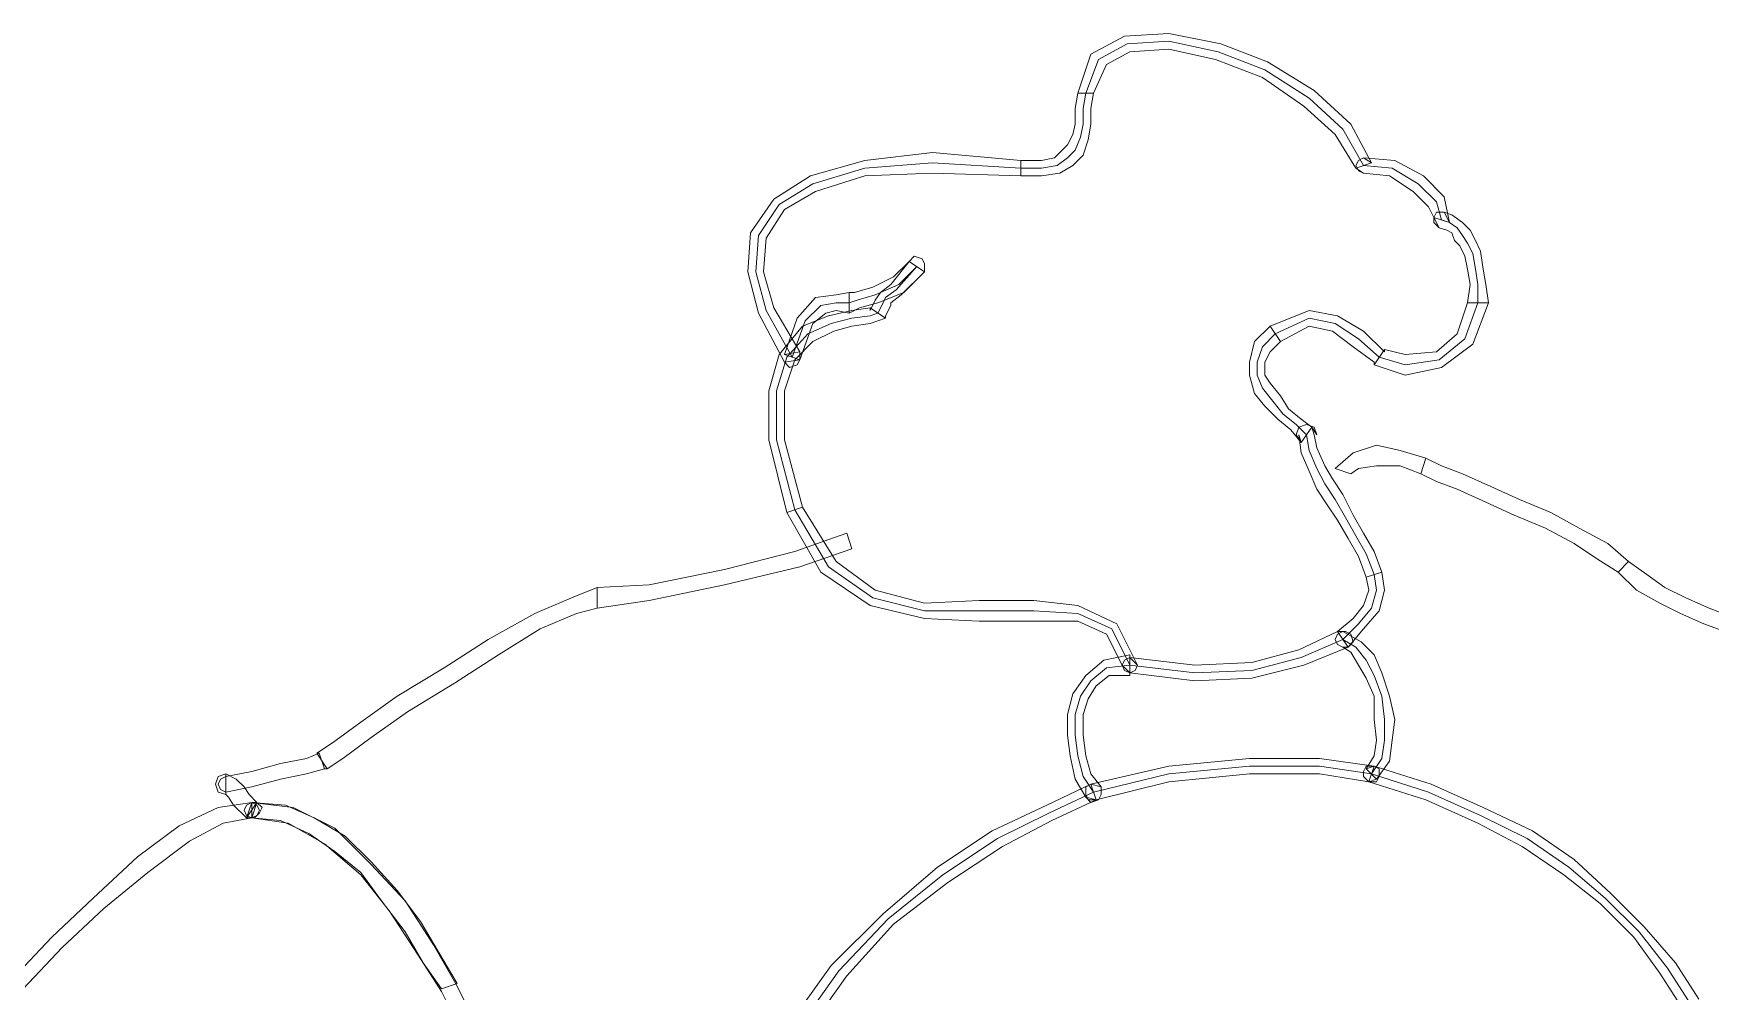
# Model space of a CAD drawing. Header units: millimetres. Extents: x -29311 to -3405, y 28913 to 42880.
# Drawn here: x -8461.73 to -8429.67, y 31604.91 to 31623.22 of the extents above; entities that cross this region are included whole.
import ezdxf

# ---------------------------------------------------------------- set-up
doc = ezdxf.new("R2010")
doc.units = ezdxf.units.MM
doc.layers.add('Duvar-200 cm', color=7, linetype='Continuous')
doc.layers.add('MIM_İnsan', color=251, linetype='Continuous', lineweight=9)

# ---------------------------------------------------------------- blocks, each defined once
blk = doc.blocks.new('FEEq')
at = {"layer": 'MIM_İnsan', "flags": 128}
for points in [[(92572.123, 15963.946), (92572.123, 15963.946), (92572.371, 15964.688), (92573.017, 15965.034), (92573.862, 15965.084), (92574.855, 15964.885), (92575.749, 15964.54), (92576.643, 15963.995), (92577.339, 15963.352), (92577.736, 15962.61), (92577.438, 15962.51), (92577.041, 15963.154), (92576.445, 15963.698), (92575.65, 15964.243), (92574.756, 15964.588), (92573.862, 15964.787), (92573.116, 15964.737), (92572.669, 15964.49), (92572.421, 15963.946), (92572.421, 15963.946), (92572.123, 15963.946)], [(92573.116, 15953.011), (92574.358, 15952.863), (92575.451, 15952.913), (92576.395, 15953.16), (92577.19, 15953.506), (92577.488, 15953.803), (92577.736, 15954.1), (92577.836, 15954.446), (92577.786, 15954.743), (92577.637, 15955.139), (92577.438, 15955.485), (92577.239, 15955.832), (92577.041, 15956.178), (92576.842, 15956.475), (92576.693, 15956.772), (92576.544, 15957.118), (92576.494, 15957.415), (92576.296, 15957.613), (92576.047, 15957.811), (92575.849, 15958.058), (92575.65, 15958.305), (92575.551, 15958.552), (92575.551, 15958.8), (92575.65, 15959.097), (92575.898, 15959.344), (92576.544, 15959.641), (92577.041, 15959.543), (92577.488, 15959.246), (92577.885, 15958.899), (92578.382, 15958.751), (92579.028, 15958.849), (92579.524, 15959.246), (92579.773, 15959.938), (92579.773, 15960.285), (92579.723, 15960.582), (92579.673, 15960.879), (92579.574, 15961.076), (92579.475, 15961.224), (92579.376, 15961.373), (92579.226, 15961.472), (92579.077, 15961.521), (92578.978, 15961.868), (92578.63, 15962.213), (92578.134, 15962.51), (92577.587, 15962.56), (92577.19, 15963.253), (92576.544, 15963.846), (92575.7, 15964.391), (92574.805, 15964.737), (92573.862, 15964.935), (92573.067, 15964.885), (92572.52, 15964.588), (92572.272, 15963.946), (92572.222, 15963.649), (92572.222, 15963.352), (92572.173, 15963.104), (92572.073, 15962.857), (92571.924, 15962.709), (92571.726, 15962.56), (92571.428, 15962.51), (92571.03, 15962.51), (92569.341, 15962.61), (92568.05, 15962.51), (92567.056, 15962.213), (92566.411, 15961.818), (92566.013, 15961.224), (92565.963, 15960.532), (92566.162, 15959.79), (92566.659, 15958.899), (92566.907, 15959.591), (92567.205, 15959.888), (92567.503, 15959.938), (92567.752, 15959.938), (92567.901, 15959.988), (92568.248, 15960.087), (92568.696, 15960.285), (92569.043, 15960.63), (92568.646, 15960.185), (92568.447, 15960.037), (92568.397, 15959.938), (92568.298, 15959.74), (92568.149, 15959.691), (92567.801, 15959.641), (92567.404, 15959.543), (92566.957, 15959.344), (92566.56, 15958.899), (92566.361, 15958.255), (92566.361, 15957.316), (92566.709, 15955.98), (92567.354, 15954.891), (92568.199, 15954.298), (92569.192, 15954.05), (92570.235, 15954.05), (92571.279, 15954.05), (92572.123, 15954.001), (92572.769, 15953.704), (92573.116, 15953.011), (92573.116, 15953.011)], [(92571.03, 15962.659), (92571.03, 15962.659), (92571.428, 15962.659), (92571.676, 15962.709), (92571.825, 15962.857), (92571.924, 15962.956), (92572.024, 15963.154), (92572.073, 15963.352), (92572.073, 15963.649), (92572.123, 15963.946), (92572.421, 15963.946), (92572.371, 15963.649), (92572.371, 15963.352), (92572.322, 15963.055), (92572.222, 15962.758), (92572.024, 15962.56), (92571.775, 15962.412), (92571.428, 15962.363), (92571.03, 15962.363), (92571.03, 15962.363), (92571.03, 15962.659)], [(92566.808, 15958.849), (92566.51, 15958.8), (92566.013, 15959.74), (92565.814, 15960.532), (92565.864, 15961.274), (92566.311, 15961.917), (92567.007, 15962.363), (92568.05, 15962.659), (92569.341, 15962.807), (92571.03, 15962.659), (92571.03, 15962.363), (92569.341, 15962.412), (92568.05, 15962.363), (92567.106, 15962.065), (92566.51, 15961.719), (92566.162, 15961.174), (92566.112, 15960.532), (92566.311, 15959.839), (92566.808, 15958.998), (92566.51, 15958.949), (92566.808, 15958.998), (92566.808, 15958.849), (92566.758, 15958.751), (92566.609, 15958.702), (92566.51, 15958.8), (92566.808, 15958.849)], [(92577.736, 15962.61), (92577.587, 15962.709), (92578.183, 15962.659), (92578.73, 15962.363), (92579.127, 15961.966), (92579.226, 15961.472), (92578.928, 15961.571), (92578.829, 15961.769), (92578.531, 15962.065), (92578.084, 15962.363), (92577.587, 15962.412), (92577.438, 15962.51), (92577.587, 15962.412), (92577.488, 15962.462), (92577.438, 15962.56), (92577.488, 15962.659), (92577.587, 15962.709), (92577.736, 15962.61)], [(92579.226, 15961.472), (92579.127, 15961.67), (92579.276, 15961.621), (92579.475, 15961.472), (92579.624, 15961.324), (92579.723, 15961.126), (92579.823, 15960.927), (92579.872, 15960.582), (92579.922, 15960.285), (92579.972, 15959.938), (92579.574, 15959.938), (92579.624, 15960.285), (92579.574, 15960.582), (92579.524, 15960.829), (92579.425, 15961.027), (92579.326, 15961.126), (92579.276, 15961.274), (92579.177, 15961.324), (92579.028, 15961.373), (92578.928, 15961.571), (92579.028, 15961.373), (92578.928, 15961.472), (92578.928, 15961.571), (92578.978, 15961.67), (92579.127, 15961.67), (92579.226, 15961.472)], [(92568.894, 15960.73), (92569.192, 15960.532), (92568.795, 15960.136), (92568.298, 15959.938), (92567.95, 15959.839), (92567.752, 15959.74), (92567.752, 15960.136), (92567.851, 15960.136), (92568.199, 15960.235), (92568.596, 15960.433), (92568.894, 15960.73), (92569.192, 15960.532), (92568.894, 15960.73), (92568.994, 15960.829), (92569.143, 15960.779), (92569.192, 15960.68), (92569.192, 15960.532), (92568.894, 15960.73)], [(92568.149, 15959.839), (92568.149, 15959.79), (92568.248, 15959.988), (92568.348, 15960.136), (92568.546, 15960.285), (92568.894, 15960.73), (92569.192, 15960.532), (92568.745, 15960.087), (92568.546, 15959.938), (92568.546, 15959.888), (92568.447, 15959.691), (92568.447, 15959.641), (92568.149, 15959.839)], [(92567.752, 15959.74), (92567.752, 15959.74), (92567.503, 15959.79), (92567.305, 15959.74), (92567.056, 15959.543), (92566.808, 15958.849), (92566.51, 15958.949), (92566.758, 15959.641), (92567.106, 15960.037), (92567.503, 15960.087), (92567.752, 15960.136), (92567.752, 15960.136), (92567.752, 15959.74)], [(92579.972, 15959.938), (92579.972, 15959.938), (92579.673, 15959.146), (92579.077, 15958.702), (92578.382, 15958.552), (92577.786, 15958.751), (92577.985, 15959.047), (92578.382, 15958.949), (92578.978, 15958.998), (92579.376, 15959.344), (92579.574, 15959.938), (92579.574, 15959.938), (92579.972, 15959.938)], [(92566.56, 15955.93), (92566.56, 15955.93), (92566.212, 15957.316), (92566.212, 15958.255), (92566.411, 15958.949), (92566.858, 15959.493), (92567.354, 15959.691), (92567.801, 15959.79), (92568.149, 15959.839), (92568.149, 15959.839), (92568.447, 15959.641), (92568.149, 15959.543), (92567.801, 15959.493), (92567.454, 15959.394), (92567.056, 15959.196), (92566.709, 15958.849), (92566.51, 15958.255), (92566.51, 15957.316), (92566.858, 15956.03), (92566.858, 15956.03), (92566.56, 15955.93)], [(92577.786, 15958.751), (92577.786, 15958.8), (92577.389, 15959.097), (92576.991, 15959.394), (92576.544, 15959.493), (92575.998, 15959.196), (92575.799, 15959.493), (92576.544, 15959.79), (92577.09, 15959.691), (92577.587, 15959.394), (92577.985, 15958.998), (92577.985, 15959.047), (92577.786, 15958.751)], [(92575.998, 15959.196), (92575.998, 15959.196), (92575.799, 15958.998), (92575.7, 15958.8), (92575.7, 15958.552), (92575.799, 15958.404), (92575.998, 15958.157), (92576.147, 15957.91), (92576.395, 15957.712), (92576.594, 15957.563), (92576.395, 15957.266), (92576.196, 15957.513), (92575.948, 15957.712), (92575.7, 15957.96), (92575.501, 15958.207), (92575.402, 15958.552), (92575.402, 15958.8), (92575.501, 15959.196), (92575.799, 15959.493), (92575.799, 15959.493), (92575.998, 15959.196)], [(92576.594, 15957.563), (92576.643, 15957.415), (92576.693, 15957.168), (92576.842, 15956.821), (92576.991, 15956.574), (92577.19, 15956.277), (92577.389, 15955.881), (92577.587, 15955.535), (92577.786, 15955.188), (92577.935, 15954.793), (92577.637, 15954.694), (92577.488, 15955.089), (92577.289, 15955.436), (92577.09, 15955.782), (92576.892, 15956.079), (92576.693, 15956.376), (92576.544, 15956.722), (92576.395, 15957.069), (92576.345, 15957.415), (92576.395, 15957.266), (92576.296, 15957.415), (92576.345, 15957.563), (92576.494, 15957.613), (92576.643, 15957.563), (92576.693, 15957.415), (92576.594, 15957.563)], [(92578.68, 15956.672), (92578.68, 15956.672), (92578.283, 15956.821), (92577.836, 15956.821), (92577.488, 15956.772), (92577.339, 15956.672), (92577.041, 15956.772), (92577.389, 15957.069), (92577.836, 15957.217), (92578.283, 15957.118), (92578.779, 15956.969), (92578.779, 15956.969), (92578.68, 15956.672)], [(92577.041, 15956.772), (92577.041, 15956.772), (92577.389, 15957.069), (92577.836, 15957.217), (92578.283, 15957.118), (92578.779, 15956.969), (92578.68, 15956.672), (92578.283, 15956.821), (92577.836, 15956.821), (92577.488, 15956.772), (92577.339, 15956.672), (92577.339, 15956.672), (92577.041, 15956.772)], [(92582.455, 15954.793), (92582.455, 15954.793), (92582.058, 15955.04), (92581.611, 15955.337), (92581.064, 15955.633), (92580.468, 15955.881), (92579.922, 15956.129), (92579.376, 15956.376), (92578.978, 15956.524), (92578.68, 15956.672), (92578.779, 15956.969), (92579.077, 15956.821), (92579.475, 15956.672), (92580.021, 15956.425), (92580.568, 15956.178), (92581.164, 15955.93), (92581.71, 15955.633), (92582.257, 15955.337), (92582.654, 15954.991), (92582.654, 15954.991), (92582.455, 15954.793)], [(92578.779, 15956.969), (92578.779, 15956.969), (92579.077, 15956.821), (92579.475, 15956.672), (92580.021, 15956.425), (92580.568, 15956.178), (92581.164, 15955.93), (92581.71, 15955.633), (92582.257, 15955.337), (92582.654, 15954.991), (92582.455, 15954.793), (92582.058, 15955.04), (92581.611, 15955.337), (92581.064, 15955.633), (92580.468, 15955.881), (92579.922, 15956.129), (92579.376, 15956.376), (92578.978, 15956.524), (92578.68, 15956.672), (92578.68, 15956.672), (92578.779, 15956.969)], [(92573.116, 15952.863), (92572.967, 15953.011), (92572.669, 15953.605), (92572.123, 15953.853), (92571.279, 15953.853), (92570.235, 15953.853), (92569.192, 15953.902), (92568.149, 15954.15), (92567.205, 15954.793), (92566.56, 15955.93), (92566.858, 15956.03), (92567.503, 15954.991), (92568.248, 15954.446), (92569.192, 15954.199), (92570.235, 15954.249), (92571.279, 15954.249), (92572.123, 15954.15), (92572.868, 15953.803), (92573.266, 15953.011), (92573.116, 15953.16), (92573.266, 15953.011), (92573.216, 15952.913), (92573.116, 15952.863), (92573.017, 15952.913), (92572.967, 15953.011), (92573.116, 15952.863)], [(92567.801, 15955.238), (92567.801, 15955.238), (92566.808, 15954.891), (92565.367, 15954.546), (92563.927, 15954.249), (92562.933, 15954.1), (92562.933, 15954.496), (92563.927, 15954.546), (92565.367, 15954.842), (92566.709, 15955.188), (92567.702, 15955.535), (92567.702, 15955.535), (92567.801, 15955.238)], [(92562.933, 15954.496), (92562.933, 15954.496), (92563.927, 15954.546), (92565.367, 15954.842), (92566.709, 15955.188), (92567.702, 15955.535), (92567.801, 15955.238), (92566.808, 15954.891), (92565.367, 15954.546), (92563.927, 15954.249), (92562.933, 15954.1), (92562.933, 15954.1), (92562.933, 15954.496)], [(92577.935, 15954.793), (92577.935, 15954.793), (92577.985, 15954.446), (92577.885, 15954.05), (92577.587, 15953.704), (92577.289, 15953.358), (92577.09, 15953.655), (92577.389, 15953.902), (92577.587, 15954.15), (92577.687, 15954.446), (92577.637, 15954.694), (92577.637, 15954.694), (92577.935, 15954.793)], [(92585.336, 15953.258), (92585.336, 15953.258), (92585.138, 15953.358), (92584.84, 15953.506), (92584.492, 15953.655), (92584.095, 15953.803), (92583.647, 15954.001), (92583.25, 15954.199), (92582.803, 15954.446), (92582.455, 15954.793), (92582.654, 15954.991), (92583.002, 15954.743), (92583.349, 15954.496), (92583.747, 15954.298), (92584.194, 15954.1), (92584.591, 15953.952), (92584.939, 15953.803), (92585.237, 15953.655), (92585.535, 15953.556), (92585.535, 15953.556), (92585.336, 15953.258)], [(92582.654, 15954.991), (92582.654, 15954.991), (92583.002, 15954.743), (92583.349, 15954.496), (92583.747, 15954.298), (92584.194, 15954.1), (92584.591, 15953.952), (92584.939, 15953.803), (92585.237, 15953.655), (92585.535, 15953.556), (92585.336, 15953.258), (92585.138, 15953.358), (92584.84, 15953.506), (92584.492, 15953.655), (92584.095, 15953.803), (92583.647, 15954.001), (92583.25, 15954.199), (92582.803, 15954.446), (92582.455, 15954.793), (92582.455, 15954.793), (92582.654, 15954.991)], [(92562.933, 15954.1), (92562.933, 15954.1), (92562.536, 15954.001), (92561.84, 15953.704), (92561.046, 15953.21), (92560.201, 15952.666), (92559.307, 15952.121), (92558.612, 15951.627), (92558.065, 15951.23), (92557.767, 15951.033), (92557.568, 15951.33), (92557.867, 15951.527), (92558.413, 15951.923), (92559.108, 15952.418), (92560.003, 15952.963), (92560.847, 15953.506), (92561.741, 15954.001), (92562.437, 15954.298), (92562.933, 15954.496), (92562.933, 15954.496), (92562.933, 15954.1)], [(92557.618, 15951.33), (92557.568, 15951.33), (92557.867, 15951.527), (92558.413, 15951.923), (92559.108, 15952.418), (92560.003, 15952.963), (92560.847, 15953.506), (92561.741, 15954.001), (92562.437, 15954.298), (92562.933, 15954.496), (92562.933, 15954.1), (92562.536, 15954.001), (92561.84, 15953.704), (92561.046, 15953.21), (92560.201, 15952.666), (92559.307, 15952.121), (92558.612, 15951.627), (92558.065, 15951.23), (92557.767, 15951.033), (92557.718, 15951.033), (92557.618, 15951.33)], [(92577.19, 15953.506), (92576.395, 15953.16), (92575.451, 15952.913), (92574.358, 15952.863), (92573.116, 15953.011), (92572.669, 15952.963), (92572.371, 15952.714), (92572.173, 15952.418), (92572.073, 15952.072), (92572.073, 15951.675), (92572.123, 15951.28), (92572.222, 15950.884), (92572.421, 15950.588), (92573.862, 15950.933), (92575.402, 15951.082), (92576.743, 15951.082), (92577.736, 15950.933), (92577.935, 15951.23), (92577.985, 15951.577), (92577.985, 15951.972), (92577.935, 15952.418), (92577.786, 15952.814), (92577.637, 15953.111), (92577.438, 15953.358), (92577.19, 15953.506), (92577.19, 15953.506)], [(92573.116, 15953.21), (92573.116, 15953.16), (92574.358, 15953.011), (92575.451, 15953.061), (92576.345, 15953.308), (92577.09, 15953.655), (92577.289, 15953.358), (92576.445, 15953.011), (92575.451, 15952.764), (92574.358, 15952.714), (92573.116, 15952.863), (92573.116, 15952.814), (92573.116, 15952.863), (92573.017, 15952.913), (92572.967, 15953.011), (92573.017, 15953.111), (92573.116, 15953.16), (92573.116, 15953.21)], [(92577.289, 15953.358), (92577.289, 15953.358), (92576.445, 15953.011), (92575.451, 15952.764), (92574.358, 15952.714), (92573.116, 15952.863), (92573.116, 15953.16), (92574.358, 15953.011), (92575.451, 15953.061), (92576.345, 15953.308), (92577.09, 15953.655), (92577.09, 15953.655), (92577.09, 15953.655), (92577.239, 15953.655), (92577.339, 15953.605), (92577.389, 15953.457), (92577.289, 15953.358), (92577.289, 15953.358)], [(92577.09, 15953.655), (92577.19, 15953.655), (92577.538, 15953.457), (92577.786, 15953.21), (92577.935, 15952.863), (92578.084, 15952.418), (92578.183, 15951.972), (92578.134, 15951.577), (92578.084, 15951.181), (92577.836, 15950.835), (92577.637, 15951.033), (92577.786, 15951.28), (92577.836, 15951.577), (92577.786, 15951.972), (92577.786, 15952.418), (92577.637, 15952.764), (92577.488, 15953.011), (92577.339, 15953.258), (92577.19, 15953.358), (92577.289, 15953.358), (92577.19, 15953.358), (92577.09, 15953.408), (92577.041, 15953.506), (92577.09, 15953.605), (92577.19, 15953.655), (92577.09, 15953.655)], [(92572.471, 15950.439), (92572.272, 15950.488), (92572.073, 15950.835), (92571.974, 15951.28), (92571.924, 15951.675), (92571.924, 15952.072), (92572.024, 15952.467), (92572.272, 15952.814), (92572.62, 15953.111), (92573.116, 15953.21), (92573.116, 15952.814), (92572.719, 15952.814), (92572.471, 15952.616), (92572.322, 15952.369), (92572.222, 15952.072), (92572.222, 15951.675), (92572.272, 15951.28), (92572.371, 15950.933), (92572.57, 15950.686), (92572.371, 15950.736), (92572.57, 15950.686), (92572.57, 15950.538), (92572.52, 15950.439), (92572.371, 15950.389), (92572.272, 15950.488), (92572.471, 15950.439)], [(92555.83, 15950.538), (92555.83, 15950.884), (92556.327, 15950.983), (92556.873, 15951.131), (92557.37, 15951.23), (92557.618, 15951.33), (92557.718, 15951.033), (92557.37, 15950.933), (92556.873, 15950.835), (92556.327, 15950.686), (92555.83, 15950.588), (92555.83, 15950.933), (92555.83, 15950.588), (92555.731, 15950.637), (92555.681, 15950.736), (92555.731, 15950.835), (92555.83, 15950.884), (92555.83, 15950.538)], [(92557.767, 15951.033), (92557.718, 15951.033), (92557.37, 15950.933), (92556.873, 15950.835), (92556.327, 15950.686), (92555.83, 15950.588), (92555.83, 15950.884), (92556.327, 15950.983), (92556.873, 15951.131), (92557.37, 15951.23), (92557.618, 15951.33), (92557.568, 15951.33), (92557.767, 15951.033)], [(92572.371, 15950.736), (92572.371, 15950.736), (92573.862, 15951.082), (92575.402, 15951.23), (92576.743, 15951.23), (92577.786, 15951.082), (92577.687, 15950.785), (92576.743, 15950.933), (92575.402, 15950.933), (92573.862, 15950.785), (92572.471, 15950.439), (92572.471, 15950.439), (92572.471, 15950.439), (92572.322, 15950.439), (92572.272, 15950.538), (92572.272, 15950.686), (92572.371, 15950.736), (92572.371, 15950.736)], [(92577.836, 15950.835), (92577.687, 15950.785), (92576.743, 15950.933), (92575.402, 15950.933), (92573.862, 15950.785), (92572.471, 15950.439), (92572.371, 15950.736), (92573.862, 15951.082), (92575.402, 15951.23), (92576.743, 15951.23), (92577.786, 15951.082), (92577.637, 15951.033), (92577.786, 15951.082), (92577.885, 15951.033), (92577.885, 15950.884), (92577.836, 15950.785), (92577.687, 15950.785), (92577.836, 15950.835)], [(92555.83, 15950.588), (92555.83, 15950.933), (92556.029, 15950.835), (92556.178, 15950.686), (92556.277, 15950.538), (92556.426, 15950.389), (92556.227, 15950.092), (92555.979, 15950.339), (92555.88, 15950.488), (92555.83, 15950.538), (92555.83, 15950.538), (92555.83, 15950.884), (92555.83, 15950.538), (92555.681, 15950.588), (92555.631, 15950.736), (92555.681, 15950.884), (92555.83, 15950.933), (92555.83, 15950.588)], [(92556.327, 15950.092), (92556.227, 15950.092), (92555.979, 15950.339), (92555.88, 15950.488), (92555.83, 15950.538), (92555.83, 15950.538), (92555.83, 15950.933), (92556.029, 15950.835), (92556.178, 15950.686), (92556.277, 15950.538), (92556.426, 15950.389), (92556.327, 15950.389), (92556.426, 15950.389), (92556.525, 15950.291), (92556.476, 15950.191), (92556.376, 15950.092), (92556.227, 15950.092), (92556.327, 15950.092)], [(92556.327, 15950.389), (92556.327, 15950.389), (92556.972, 15950.339), (92557.519, 15950.092), (92558.115, 15949.747), (92558.612, 15949.252), (92559.108, 15948.708), (92559.555, 15948.114), (92559.903, 15947.52), (92560.251, 15946.926), (92559.953, 15946.827), (92559.605, 15947.322), (92559.257, 15947.916), (92558.81, 15948.509), (92558.413, 15949.053), (92557.916, 15949.449), (92557.419, 15949.796), (92556.873, 15950.043), (92556.327, 15950.092), (92556.327, 15950.092), (92556.327, 15950.092), (92556.227, 15950.142), (92556.178, 15950.241), (92556.227, 15950.339), (92556.327, 15950.389), (92556.327, 15950.389)]]:
    blk.add_lwpolyline(points, close=True, dxfattribs=at)
for points in [[(92583.846, 15946.53), (92583.399, 15947.223), (92582.853, 15947.916), (92582.207, 15948.559), (92581.511, 15949.153), (92580.717, 15949.697), (92579.823, 15950.142), (92578.829, 15950.588), (92577.736, 15950.933), (92576.743, 15951.082), (92575.402, 15951.082), (92573.862, 15950.933), (92572.421, 15950.588), (92571.577, 15950.191), (92570.583, 15949.697), (92569.54, 15949.005), (92568.497, 15948.163), (92567.553, 15947.173), (92566.709, 15945.986)], [(92583.697, 15946.431), (92583.25, 15947.124), (92582.753, 15947.817), (92582.108, 15948.46), (92581.412, 15949.005), (92580.617, 15949.548), (92579.773, 15949.994), (92578.779, 15950.439), (92577.687, 15950.785), (92577.687, 15950.785), (92577.687, 15950.785), (92577.587, 15950.884), (92577.587, 15950.983), (92577.637, 15951.082), (92577.786, 15951.082), (92577.786, 15951.082), (92577.786, 15951.082), (92577.786, 15951.082), (92578.879, 15950.736), (92579.872, 15950.291), (92580.816, 15949.845), (92581.611, 15949.301), (92582.306, 15948.658), (92582.952, 15948.014), (92583.548, 15947.322), (92583.995, 15946.63)], [(92566.56, 15946.085), (92567.404, 15947.272), (92568.397, 15948.262), (92569.441, 15949.153), (92570.484, 15949.845), (92571.527, 15950.339), (92572.371, 15950.736), (92572.471, 15950.439), (92571.626, 15950.043), (92570.682, 15949.548), (92569.639, 15948.856), (92568.596, 15948.064), (92567.702, 15947.075), (92566.858, 15945.887)], [(92551.757, 15947.025), (92552.502, 15947.817), (92553.296, 15948.559), (92554.141, 15949.35), (92554.936, 15949.944), (92555.681, 15950.291), (92556.327, 15950.389), (92556.327, 15950.092), (92555.78, 15949.994), (92555.134, 15949.647), (92554.34, 15949.053), (92553.495, 15948.361), (92552.7, 15947.619), (92551.955, 15946.827)], [(92551.757, 15947.025), (92552.502, 15947.817), (92553.296, 15948.559), (92554.141, 15949.35), (92554.936, 15949.944), (92555.681, 15950.291), (92556.327, 15950.389), (92556.227, 15950.092), (92556.327, 15950.389), (92556.426, 15950.339), (92556.476, 15950.241), (92556.426, 15950.142), (92556.327, 15950.092), (92556.426, 15950.389), (92556.426, 15950.389), (92556.327, 15950.092), (92555.78, 15949.994), (92555.134, 15949.647), (92554.34, 15949.053), (92553.495, 15948.361), (92552.7, 15947.619), (92551.955, 15946.827)], [(92560.301, 15946.085), (92559.953, 15946.778), (92559.506, 15947.47), (92558.959, 15948.311), (92558.413, 15949.005), (92557.718, 15949.597), (92557.022, 15949.994), (92556.327, 15950.092), (92556.327, 15950.389), (92557.121, 15950.291), (92557.916, 15949.895), (92558.612, 15949.202), (92559.257, 15948.509), (92559.804, 15947.669), (92560.251, 15946.877), (92560.599, 15946.184)]]:
    blk.add_lwpolyline(points, dxfattribs=at)

msp = doc.modelspace()

# ---------------------------------------------------------------- block references
at = {"layer": 'Duvar-200 cm'}
msp.add_blockref('FEEq', (-101013.884, 15658.137), dxfattribs=at)

doc.saveas('drawing.dxf')
